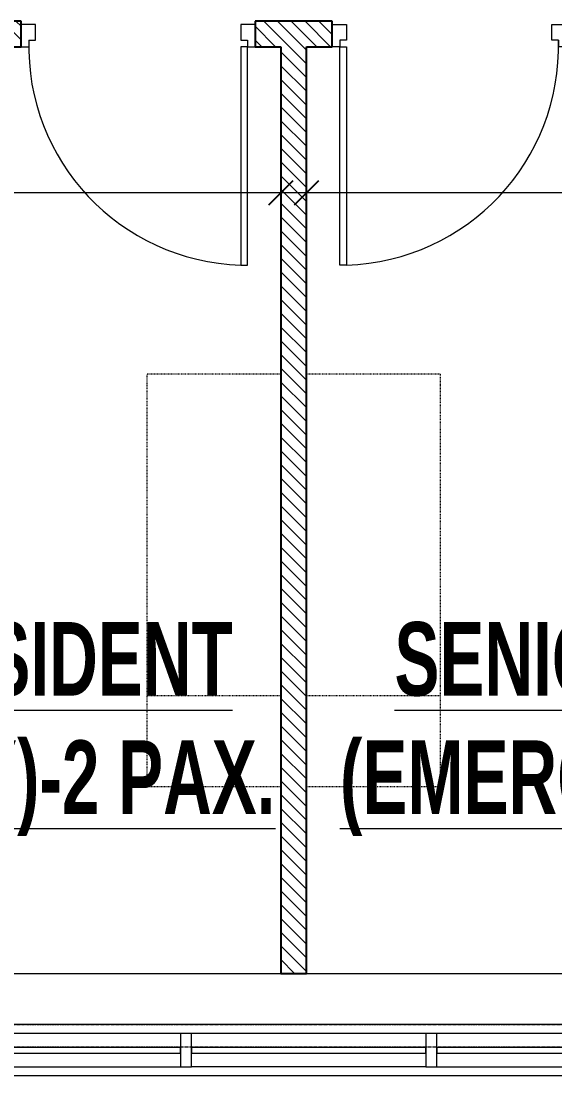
# Model space of a CAD drawing. Header units: millimetres. Extents: x -25222 to 91371, y -63339 to 20835.
# Drawn here: x -7630 to -5236, y -57619 to -52884 of the extents above; entities that cross this region are included whole.
import ezdxf

# ---------------------------------------------------------------- set-up
doc = ezdxf.new("R2010")
doc.units = ezdxf.units.MM
doc.linetypes.add('Dash', pattern=[6.35, 3.175, -3.175])
doc.linetypes.add('Grid Line', pattern=[22.225, 12.7, -3.175, 3.175, -3.175])
for name, color, linetype, lineweight in [('A-ANNO-DIMS', 211, 'Continuous', 9), ('A-ANNO-DIMS-110', 211, 'Continuous', 9), ('A-AREA-IDEN', 2, 'Continuous', 9), ('A-DOOR', 31, 'Continuous', 5), ('A-DOOR-FRAM', 31, 'Continuous', 5), ('A-GLAZ-CURT', 52, 'Continuous', 5), ('A-GLAZ-CWMG', 51, 'Continuous', 5), ('A-WALL', 113, 'Continuous', 5), ('A-WALL-PATT', 111, 'Continuous', 25), ('I-FURN', 30, 'Continuous', 5), ('S-GRID', 1, 'Continuous', 9)]:
    doc.layers.add(name, color=color, linetype=linetype, lineweight=lineweight)
doc.styles.add('Swis721 Cn BT_9', font='swissc.ttf', dxfattribs={"width": 0.8, "height": 330})
doc.styles.add('Swis721 Cn BT_B', font='swisscb.ttf', dxfattribs={"width": 0.8, "height": 330})
doc.dimstyles.new('Diagonal_-3_mm_Swiss', dxfattribs={"dimscale": 304.8, "dimtxt": 333.106598, "dimasz": 0.360892, "dimexe": 0.360892, "dimexo": 0.541339, "dimgap": 0.072178, "dimtad": 1, "dimdec": 0, "dimzin": 0, "dimdsep": 46, "dimtxsty": 'Swis721 Cn BT_9', "dimblk1": 'OBLIQUE', "dimblk2": 'OBLIQUE', "dimsah": 1, "dimcen": 0.09, "dimdle": 0.541339, "dimazin": 0, "dimtfac": 1, "dimtdec": 4, "dimtix": 1, "dimtmove": 0, "dimatfit": 3, "dimfxl": 1, "dimtvp": 1, "dimtolj": 1, "dimtzin": 0, "dimarcsym": 2})
pattern_1 = [(315, (14219.89, -54691.457), (30.869454, 30.869454), [])]

# ---------------------------------------------------------------- blocks, each defined once
blk = doc.blocks.new('COUCH_examination_mobile2 - MMBE-023-373574-4_ FOURTH FLOOR - GA PLAN')
at = {"layer": 'I-FURN', "color": 53, "linetype": 'Dash', "lineweight": 9}
for p, q in [((100, 1310), (-500, 1310)), ((100, 1310), (100, 1260)), ((100, 1260), (100, -90)), ((100, -90), (100, -135)), ((100, -134.4), (-500, -134.4)), ((100, -134.4), (100, -152.9)), ((100, -152.9), (100, -434.6)), ((100, -434.6), (100, -501.5)), ((100, -501.5), (100, -540.3)), ((-500, -540.3), (100, -540.3))]:
    blk.add_line(p, q, dxfattribs=at)
blk = doc.blocks.new('COUCH_examination_mobile2 - MMBE-023-V32-4_ FOURTH FLOOR - GA PLAN')
at = {"layer": 'I-FURN', "color": 53, "linetype": 'Dash', "lineweight": 9}
for p, q in [((100, 540.3), (-500, 540.3)), ((100, 540.3), (100, 501.5)), ((100, 501.5), (100, 434.6)), ((100, 434.6), (100, 152.9)), ((100, 152.9), (100, 134.4)), ((-500, 134.4), (100, 134.4)), ((100, 135), (100, 90)), ((100, 90), (100, -1260)), ((100, -1260), (100, -1310)), ((-500, -1310), (100, -1310))]:
    blk.add_line(p, q, dxfattribs=at)
blk = doc.blocks.new('MM-HOSPITAL A_B BLOCK 2022_05_19_Interiors_rvt-1-4_ FOURTH FLOOR - GA PLAN')
at = {"color": 53, "lineweight": 9, "rotation": 180}
blk.add_blockref('COUCH_examination_mobile2 - MMBE-023-V32-4_ FOURTH FLOOR - GA PLAN', (-6964.9, -55778.7), dxfattribs=at)
at = {"color": 53, "lineweight": 9}
blk.add_blockref('COUCH_examination_mobile2 - MMBE-023-373574-4_ FOURTH FLOOR - GA PLAN', (-5849.9, -55778.7), dxfattribs=at)
blk = doc.blocks.new('System Panel - Glazed-11328794-4_ FOURTH FLOOR - GA PLAN')
at = {"layer": 'A-GLAZ-CURT'}
for p, q in [((520, 12.5), (-520, 12.5)), ((-520, 12.5), (-520, -12.5)), ((520, -12.5), (520, 12.5)), ((-520, -12.5), (520, -12.5))]:
    blk.add_line(p, q, dxfattribs=at)
blk = doc.blocks.new('Rectangular Mullion - 50 x 150mm-9824124-4_ FOURTH FLOOR - GA PLAN')
at = {"layer": 'A-GLAZ-CWMG'}
for p, q in [((7707.6, 14801.3), (8747.6, 14801.3)), ((7707.6, 14651.3), (8747.6, 14651.3))]:
    blk.add_line(p, q, dxfattribs=at)
blk = doc.blocks.new('Rectangular Mullion - 50 x 150mm-11328792-4_ FOURTH FLOOR - GA PLAN')
at = {"layer": 'A-GLAZ-CWMG'}
for p, q in [((-25, 75), (25, 75)), ((-25, -75), (-25, 75)), ((25, 75), (25, -75)), ((25, -75), (-25, -75))]:
    blk.add_line(p, q, dxfattribs=at)
blk = doc.blocks.new('DC_SglFl-W-Int - D _1_05-7333192-4_ FOURTH FLOOR - GA PLAN')
at = {"layer": 'A-DOOR'}
for p, q in [((460, -57.5), (460, -1037.5)), ((490, -57.5), (460, -57.5)), ((490, -1037.5), (490, -57.5)), ((460, -1037.5), (490, -1037.5))]:
    blk.add_line(p, q, dxfattribs=at)
blk.add_arc((490, -57.5), 980.5, 178.2466, 268.2466, dxfattribs=at)
at = {"layer": 'A-DOOR-FRAM'}
for p, q in [((-525, 42.5), (-525, -57.5)), ((-460, 42.5), (-525, 42.5)), ((-460, -27.5), (-460, 42.5)), ((460, 42.5), (460, -27.5)), ((525, 42.5), (460, 42.5)), ((525, -57.5), (525, 42.5)), ((-490, -27.5), (-460, -27.5)), ((-490, -27.5), (-490, -57.5)), ((460, -27.5), (490, -27.5)), ((490, -27.5), (490, -57.5)), ((-525, -57.5), (-490, -57.5)), ((490, -57.5), (525, -57.5))]:
    blk.add_line(p, q, dxfattribs=at)
blk = doc.blocks.new('DC_SglFl-W-Int - D _1_05-7333344-4_ FOURTH FLOOR - GA PLAN')
at = {"layer": 'A-DOOR'}
for p, q in [((460, 57.5), (460, 1037.5)), ((460, 1037.5), (490, 1037.5)), ((490, 1037.5), (490, 57.5)), ((490, 57.5), (460, 57.5))]:
    blk.add_line(p, q, dxfattribs=at)
blk.add_arc((490, 57.5), 980.5, 91.7534, 181.7534, dxfattribs=at)
at = {"layer": 'A-DOOR-FRAM'}
for p, q in [((-525, -42.5), (-525, 57.5)), ((-525, 57.5), (-490, 57.5)), ((-490, 27.5), (-490, 57.5)), ((490, 57.5), (525, 57.5)), ((490, 27.5), (490, 57.5)), ((525, 57.5), (525, -42.5)), ((-490, 27.5), (-460, 27.5)), ((-460, 27.5), (-460, -42.5)), ((460, 27.5), (490, 27.5)), ((460, -42.5), (460, 27.5)), ((-460, -42.5), (-525, -42.5)), ((525, -42.5), (460, -42.5))]:
    blk.add_line(p, q, dxfattribs=at)
blk = doc.blocks.new('System Panel - Glazed-11369296-4_ FOURTH FLOOR - GA PLAN')
at = {"layer": 'A-GLAZ-CURT'}
for p, q in [((525, 12.5), (-525, 12.5)), ((-525, 12.5), (-525, -12.5)), ((525, -12.5), (525, 12.5)), ((-525, -12.5), (525, -12.5))]:
    blk.add_line(p, q, dxfattribs=at)
blk = doc.blocks.new('Rectangular Mullion - 50 x 150mm-11368403-4_ FOURTH FLOOR - GA PLAN')
at = {"layer": 'A-GLAZ-CWMG'}
for p, q in [((-5814.9, -57428.7), (-6864.9, -57428.7)), ((-5814.9, -57578.7), (-6864.9, -57578.7))]:
    blk.add_line(p, q, dxfattribs=at)
blk = doc.blocks.new('Walls 6 - Walls 4-13981514-4_ FOURTH FLOOR - GA PLAN')
at = {"layer": 'A-WALL'}
blk.add_line((57618.7, 12705.1), (57618.7, -16064.9), dxfattribs=at)
blk = doc.blocks.new('DIMBLOCK132-4_ FOURTH FLOOR - GA PLAN')
at = {"layer": 'A-ANNO-DIMS-110', "transparency": 16777216}
for p, q in [((-10244.9, -53567.6), (-10244.9, -53764.8)), ((-10244.9, -53654.8), (-10244.9, -53567.6)), ((-6464.9, -53567.6), (-6464.9, -53764.8)), ((-6464.9, -53654.8), (-6464.9, -53567.6)), ((-6299.9, -53654.8), (-10409.9, -53654.8))]:
    blk.add_line(p, q, dxfattribs=at)
at = {"layer": 'A-ANNO-DIMS-110', "lineweight": 25, "transparency": 16777216}
for p, q in [((-10244.9, -53654.8), (-10189.9, -53599.8)), ((-6464.9, -53654.8), (-6409.9, -53599.8)), ((-10244.9, -53654.8), (-10299.9, -53709.8)), ((-6464.9, -53654.8), (-6519.9, -53709.8))]:
    blk.add_line(p, q, dxfattribs=at)
at = {"layer": 'A-ANNO-DIMS-110', "color": 0, "transparency": 16777216, "insert": (-8703.8, -53197.1), "char_height": 330, "width": 837.525, "attachment_point": 1, "line_spacing_factor": 0.961347, "style": 'Swis721 Cn BT_9'}
blk.add_mtext('3780', dxfattribs=at)
blk = doc.blocks.new('_Oblique')
at = {"color": 0, "linetype": 'ByBlock', "lineweight": -2}
blk.add_line((-0.5, -0.5), (0.5, 0.5), dxfattribs=at)
blk = doc.blocks.new('DIMBLOCK133-4_ FOURTH FLOOR - GA PLAN')
at = {"layer": 'A-ANNO-DIMS-110', "transparency": 16777216}
for p, q in [((-6349.9, -53567.6), (-6349.9, -53764.8)), ((-6349.9, -53654.8), (-6349.9, -53567.6)), ((-2564.9, -53567.6), (-2564.9, -53764.8)), ((-2564.9, -53654.8), (-2564.9, -53567.6)), ((-2399.9, -53654.8), (-6514.9, -53654.8))]:
    blk.add_line(p, q, dxfattribs=at)
at = {"layer": 'A-ANNO-DIMS-110', "lineweight": 25, "transparency": 16777216}
for p, q in [((-6349.9, -53654.8), (-6294.9, -53599.8)), ((-2564.9, -53654.8), (-2509.9, -53599.8)), ((-6349.9, -53654.8), (-6404.9, -53709.8)), ((-2564.9, -53654.8), (-2619.9, -53709.8))]:
    blk.add_line(p, q, dxfattribs=at)
at = {"layer": 'A-ANNO-DIMS-110', "color": 0, "transparency": 16777216, "insert": (-4806.3, -53197.1), "char_height": 330, "width": 837.525, "attachment_point": 1, "line_spacing_factor": 0.961347, "style": 'Swis721 Cn BT_9'}
blk.add_mtext('3785', dxfattribs=at)

msp = doc.modelspace()

# ---------------------------------------------------------------- hatches: boundary and pattern name
at = {"layer": 'A-WALL-PATT', "lineweight": 5}
h = msp.add_hatch(dxfattribs=at)
h.set_pattern_fill('FP_1', color=9, style=0, pattern_type=2)
h.set_pattern_definition(pattern_1)
h.paths.add_polyline_path([(1135.1, -52998.7), (1480.1, -52998.7), (1480.1, -52883.7), (1135.1, -52883.7)], flags=0)
h.paths.add_polyline_path([(4100.7, -52998.7), (6035.1, -52998.7), (6034.6, -52883.7), (2530.1, -52883.7), (2530.1, -52998.7)], flags=0)
h.paths.add_polyline_path([(-16001.8, -52998.7), (-15419.9, -52998.7), (-15419.9, -52883.7), (-18034.9, -52883.7), (-18034.9, -52998.7), (-16460.9, -52998.7)], flags=0)
h.paths.add_polyline_path([(-14254.9, -52998.7), (-14024.9, -52998.7), (-14024.9, -52883.7), (-14369.9, -52883.7), (-14369.9, -52998.7)], flags=0)
h.paths.add_polyline_path([(-12974.9, -52998.7), (-7629.9, -52998.7), (-7629.9, -52883.7), (-12974.9, -52883.7)], flags=0)
h.paths.add_polyline_path([(-6234.9, -52998.7), (-6234.9, -52883.7), (-6579.9, -52883.7), (-6579.9, -52998.7), (-6349.9, -52998.7)], flags=0)
h.paths.add_polyline_path([(-392.7, -52998.7), (85.1, -52998.7), (85.1, -52883.7), (-5184.9, -52883.7), (-5184.9, -52998.7), (-851.8, -52998.7)], flags=0)
h = msp.add_hatch(dxfattribs=at)
h.set_pattern_fill('FP_1', color=9, style=0, pattern_type=2)
h.set_pattern_definition(pattern_1)
h.paths.add_polyline_path([(-6349.9, -57158.7), (-6349.9, -52998.7), (-6464.9, -52998.7), (-6464.9, -57158.7)], flags=0)

# ---------------------------------------------------------------- linework, layer by layer
at = {"layer": 'A-WALL', "lineweight": 25}
for p, q in [((-7629.9, -52883.7), (-12974.9, -52883.7)), ((-7629.9, -52998.7), (-7629.9, -52883.7)), ((-6234.9, -52883.7), (-6579.9, -52883.7)), ((-6579.9, -52883.7), (-6579.9, -52998.7)), ((-6234.9, -52998.7), (-6234.9, -52883.7)), ((-10244.9, -52998.7), (-7629.9, -52998.7)), ((-6579.9, -52998.7), (-6464.9, -52998.7)), ((-6464.9, -52998.7), (-6464.9, -57158.7)), ((-6349.9, -52998.7), (-6234.9, -52998.7)), ((-6349.9, -57158.7), (-6349.9, -52998.7)), ((-6464.9, -57158.7), (-6349.9, -57158.7))]:
    msp.add_line(p, q, dxfattribs=at)
at = {"layer": 'A-WALL'}
for p, q in [((-10034.9, -57158.7), (-6464.9, -57158.7)), ((-6349.9, -57158.7), (-2564.9, -57158.7)), ((-2564.9, -57388.7), (-10034.9, -57388.7))]:
    msp.add_line(p, q, dxfattribs=at)
at = {"layer": 'S-GRID', "linetype": 'Grid Line'}
for p, q in [((-24562.2, -57388.7), (90711.2, -57388.7)), ((-24562.2, -57488.7), (90711.2, -57488.7))]:
    msp.add_line(p, q, dxfattribs=at)

# ---------------------------------------------------------------- block references
at = {"lineweight": 5}
msp.add_blockref('MM-HOSPITAL A_B BLOCK 2022_05_19_Interiors_rvt-1-4_ FOURTH FLOOR - GA PLAN', (0, 0), dxfattribs=at)
at = {"layer": 'A-DOOR'}
msp.add_blockref('DC_SglFl-W-Int - D _1_05-7333192-4_ FOURTH FLOOR - GA PLAN', (-7104.9, -52941.2), dxfattribs=at)
at = {"layer": 'A-DOOR', "rotation": 180}
msp.add_blockref('DC_SglFl-W-Int - D _1_05-7333344-4_ FOURTH FLOOR - GA PLAN', (-5709.9, -52941.2), dxfattribs=at)
at = {"layer": 'A-GLAZ-CURT'}
for name, p in [('System Panel - Glazed-11328794-4_ FOURTH FLOOR - GA PLAN', (-7434.9, -57503.7)), ('System Panel - Glazed-11369296-4_ FOURTH FLOOR - GA PLAN', (-6339.9, -57503.7)), ('System Panel - Glazed-11328794-4_ FOURTH FLOOR - GA PLAN', (-5244.9, -57503.7))]:
    msp.add_blockref(name, p, dxfattribs=at)
at = {"layer": 'A-GLAZ-CWMG', "rotation": 180}
for p in [(792.7, -42777.5), (2982.7, -42777.5)]:
    msp.add_blockref('Rectangular Mullion - 50 x 150mm-9824124-4_ FOURTH FLOOR - GA PLAN', p, dxfattribs=at)
at = {"layer": 'A-GLAZ-CWMG', "extrusion": (0, 0, -1), "rotation": 180}
for p in [(6889.9, -57503.7), (5789.9, -57503.7)]:
    msp.add_blockref('Rectangular Mullion - 50 x 150mm-11328792-4_ FOURTH FLOOR - GA PLAN', p, dxfattribs=at)
at = {"layer": 'A-GLAZ-CWMG'}
msp.add_blockref('Rectangular Mullion - 50 x 150mm-11368403-4_ FOURTH FLOOR - GA PLAN', (0, 0), dxfattribs=at)
at = {"layer": 'A-WALL', "rotation": 270.0000000000001}
msp.add_blockref('Walls 6 - Walls 4-13981514-4_ FOURTH FLOOR - GA PLAN', (0, 0), dxfattribs=at)

# ---------------------------------------------------------------- texts
at = {"layer": 'A-AREA-IDEN', "char_height": 330, "attachment_point": 1, "style": 'Swis721 Cn BT_B'}
for s, insert, width in [('\\LSENIOR RESIDENT', (-9453, -55581.6), 3146.463), ('\\LSENIOR RESIDENT', (-5955.1, -55581.6), 3146.463), ('\\L(EMERGENCY)-2 PAX.', (-9697.4, -56112.8), 3739.07), ('\\L(EMERGENCY)-2 PAX.', (-6199.6, -56112.8), 3739.07)]:
    msp.add_mtext(s, dxfattribs=dict(at, insert=insert, width=width))

# ---------------------------------------------------------------- dimensions: what is measured, and where the dimension line sits
at = {"layer": 'A-ANNO-DIMS'}
for base, p1, p2, override, picture, middle in [((-10244.9, -53654.8), (-6464.9, -53732.6), (-10244.9, -53732.6), {"dimpost": '<>', "dimfxl": 3780}, 'DIMBLOCK132-4_ FOURTH FLOOR - GA PLAN', (-8354.9, -53463.4)), ((-6349.9, -53654.8), (-2564.9, -53732.6), (-6349.9, -53732.6), {"dimpost": '<>', "dimfxl": 3785.000028}, 'DIMBLOCK133-4_ FOURTH FLOOR - GA PLAN', (-4457.4, -53463.4))]:
    dim = msp.add_linear_dim(base=base, p1=p1, p2=p2, dimstyle='Diagonal_-3_mm_Swiss', override=override, dxfattribs=at)
    dim.commit()
    dim.dimension.update_dxf_attribs({"geometry": picture, "text_midpoint": middle})

doc.saveas('drawing.dxf')
